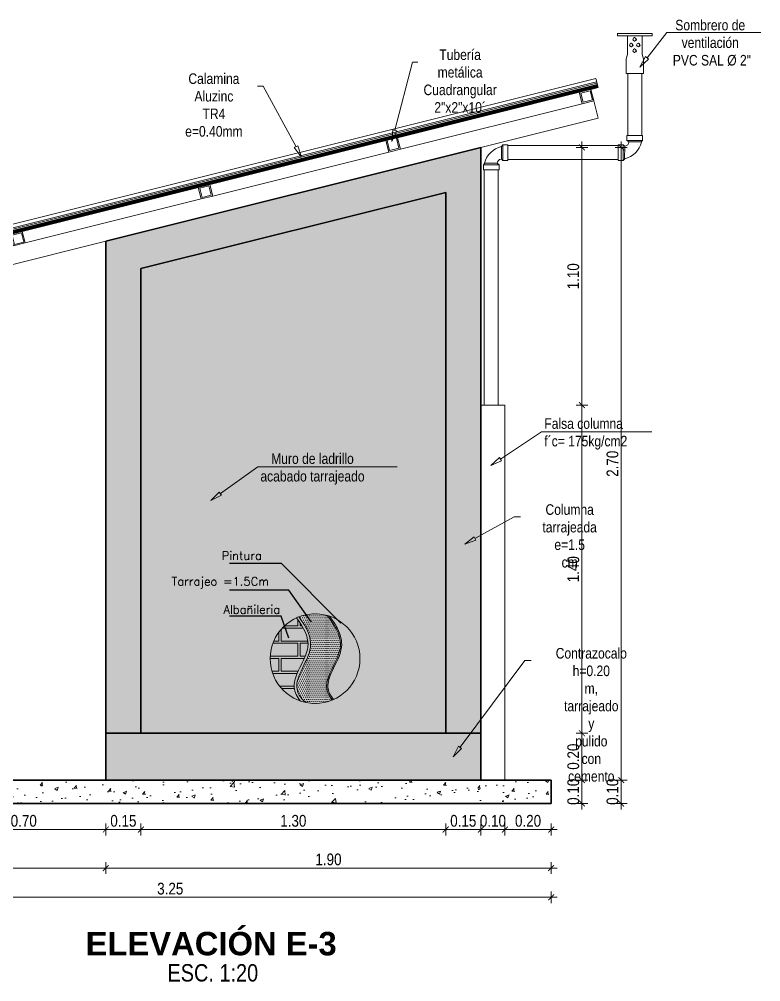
# Model space of a CAD drawing. Header units: metres. Extents: x 115.1 to 149.6, y 26.3 to 56.6.
# Drawn here: x 127.478 to 130.641, y 40.333 to 44.44 of the extents above; entities that cross this region are included whole.
import ezdxf
from ezdxf import colors
from ezdxf.entities.mleader import LeaderData, LeaderLine
from ezdxf.enums import TextEntityAlignment as Align
from ezdxf.math import Vec2, Vec3

# ---------------------------------------------------------------- set-up
doc = ezdxf.new("R2010")
doc.units = ezdxf.units.M
doc.layers.get('0').update_dxf_attribs({"color": 250})
doc.layers.get('Defpoints').update_dxf_attribs({"color": 30, "lineweight": 9})
for name, color, linetype, lineweight in [('-Accesorios PVC', 88, 'Continuous', 20), ('-Acero techos', 252, 'Continuous', 13), ('-Acotado', 251, 'Continuous', 5), ('-Corte', 7, 'Continuous', 35), ('-Ladrillo', 34, 'Continuous', 9), ('-Textos', 7, 'Continuous', 20), ('CALAMINA', 10, 'Continuous', 30), ('FIC-2ES_CONCRETO 210', 251, 'Continuous', 30), ('FIC-2ES_VEREDA', 253, 'Continuous', 5), ('pluma 1', 1, 'Continuous', 9), ('TUBERIA', 104, 'Continuous', 15), ('viga', 133, 'Continuous', 30)]:
    doc.layers.add(name, color=color, linetype=linetype, lineweight=lineweight)
doc.layers.add('A_50_CotasExter', color=253, linetype='Continuous')
doc.layers.add('G-TEXTOS-TITULOS', color=174, linetype='Continuous')
doc.styles.add('-Arial Narrow', font='ARIALN.TTF')
doc.styles.add('25-TITULO', font='arialbd.ttf', dxfattribs={"height": 0.1})
doc.dimstyles.new('Esc 1_20n', dxfattribs={"dimscale": 0.02, "dimtxt": 2, "dimasz": 1, "dimexe": 1, "dimexo": 1, "dimgap": 0.45, "dimtad": 1, "dimtoh": 1, "dimzin": 3, "dimdsep": 46, "dimtxsty": '-Arial Narrow', "dimblk": 'ARCHTICK', "dimcen": 1, "dimdle": 1, "dimclrd": 252, "dimclre": 252, "dimclrt": 252, "dimadec": 0, "dimazin": 0, "dimtfac": 1, "dimtix": 1, "dimtmove": 1, "dimatfit": 2, "dimldrblk": 'ARCHTICK', "dimfxl": 1, "dimfxlon": 1, "dimtolj": 2, "dimlwd": 5, "dimlwe": 5, "dimarcsym": 0})

# ---------------------------------------------------------------- blocks, each defined once
blk = doc.blocks.new('fhgfh')
at = {"layer": 'TUBERIA', "color": 152}
for p, q in [((348.858, 607.6285), (348.858, 607.6629)), ((348.858, 607.6629), (348.9652, 607.6629)), ((348.9652, 607.6629), (348.9652, 607.6285)), ((348.7983, 607.4914), (348.7983, 607.5986)), ((348.7983, 607.5986), (348.8326, 607.5986)), ((348.8424, 607.5888), (348.8326, 607.5986)), ((348.8326, 607.5986), (348.8326, 607.4914)), ((348.8424, 607.5037), (348.8424, 607.5907)), ((348.8424, 607.5907), (348.8424, 607.5037)), ((348.8424, 607.5037), (348.8424, 607.5907)), ((348.8424, 607.5907), (348.8424, 607.5037)), ((348.8424, 607.5037), (348.8424, 607.5907)), ((348.9652, 607.6285), (348.858, 607.6285)), ((348.858, 607.6285), (348.8704, 607.6186)), ((348.9574, 607.6187), (348.8704, 607.6187)), ((348.8704, 607.6187), (348.9574, 607.6187)), ((348.9555, 607.6187), (348.9652, 607.6285)), ((348.9574, 607.6167), (348.9574, 607.6187)), ((348.8326, 607.4914), (348.8425, 607.5037)), ((348.8326, 607.4914), (348.7983, 607.4914))]:
    blk.add_line(p, q, dxfattribs=at)
blk.add_lwpolyline([(348.8704, 607.6187, -0.3937), (348.8445, 607.5907), (348.8424, 607.5907)], format="xyb", dxfattribs=at)
blk.add_arc((348.8062, 607.6556), 0.1561, 283.40141, 345.57173, dxfattribs=at)
blk = doc.blocks.new('Sombrero de Ventilacion')
at = {"layer": '-Accesorios PVC', "ltscale": 0.009}
for points in [[(-0.105, 0.2436), (0.105, 0.2436), (0.105, 0.23), (-0.105, 0.23)], [(0.0529, 0.089), (0.0529, 0), (-0.0529, 0), (-0.0529, 0.089), (-0.0443, 0.1163), (-0.0443, 0.23), (0.0443, 0.23), (0.0443, 0.1163)]]:
    blk.add_lwpolyline(points, close=True, dxfattribs=at)
for centre in [(-0.0216, 0.1732), (0.0014, 0.2076), (0.0216, 0.1732), (0.0014, 0.1387)]:
    blk.add_circle(centre, 0.0109, dxfattribs=at)
for centre in [(-0.0179, 0.1732), (0.0051, 0.2076), (0.0253, 0.1732), (0.0051, 0.1387)]:
    blk.add_arc(centre, 0.0115, 108.86934, 251.13066, dxfattribs=at)
blk = doc.blocks.new('_ArchTick')
at = {"color": 0, "linetype": 'ByBlock', "const_width": 0.15}
blk.add_lwpolyline([(-0.5, -0.5), (0.5, 0.5)], dxfattribs=at)
blk = doc.blocks.new('*D96')
at = {"layer": 'A_50_CotasExter', "color": 252, "lineweight": 5, "transparency": 16777216}
for p, q in [((126.2554, 41.1931), (126.2554, 41.2181)), ((126.2804, 41.1931), (126.2304, 41.1931)), ((126.2554, 41.0931), (126.2554, 41.1931)), ((126.2804, 41.0931), (126.2304, 41.0931)), ((126.2554, 41.0931), (126.2554, 41.0681))]:
    blk.add_line(p, q, dxfattribs=at)
at = {"layer": 'Defpoints', "color": 0, "transparency": 16777216}
for p in [(126.2554, 41.1931), (126.4382, 41.1931), (127.5144, 41.0931)]:
    blk.add_point(p, dxfattribs=at)
at = {"layer": 'A_50_CotasExter', "color": 252, "lineweight": 5, "transparency": 16777216, "xscale": 0.025, "yscale": 0.025, "zscale": 0.025}
for p, rotation in [((126.2554, 41.1931), 270), ((126.2554, 41.0931), 90)]:
    blk.add_blockref('_ArchTick', p, dxfattribs=dict(at, rotation=rotation))
at = {"layer": 'A_50_CotasExter', "color": 252, "transparency": 16777216, "insert": (126.2187, 41.1431), "char_height": 0.05, "attachment_point": 5, "rotation": 90, "style": '-Arial Narrow'}
blk.add_mtext('\\A2;0.10', dxfattribs=at)
blk = doc.blocks.new('*D97')
at = {"layer": 'A_50_CotasExter', "color": 252, "lineweight": 5, "transparency": 16777216}
for p, q in [((126.2554, 41.1681), (126.2554, 43.5181)), ((126.2804, 43.4931), (126.2304, 43.4931)), ((126.2804, 41.1931), (126.2304, 41.1931))]:
    blk.add_line(p, q, dxfattribs=at)
at = {"layer": 'Defpoints', "color": 0, "transparency": 16777216}
for p in [(126.2554, 43.4931), (127.6971, 43.4931), (126.4382, 41.1931)]:
    blk.add_point(p, dxfattribs=at)
at = {"layer": 'A_50_CotasExter', "color": 252, "lineweight": 5, "transparency": 16777216, "xscale": 0.025, "yscale": 0.025, "zscale": 0.025}
for p, rotation in [((126.2554, 43.4931), 90), ((126.2554, 41.1931), 270)]:
    blk.add_blockref('_ArchTick', p, dxfattribs=dict(at, rotation=rotation))
at = {"layer": 'A_50_CotasExter', "color": 252, "transparency": 16777216, "insert": (126.2187, 42.3431), "char_height": 0.05, "attachment_point": 5, "rotation": 90, "style": '-Arial Narrow'}
blk.add_mtext('\\A2;2.30', dxfattribs=at)
blk = doc.blocks.new('_ClosedBlank')
at = {"color": 0, "linetype": 'ByBlock', "lineweight": -2}
for p, q in [((-1, 0.167), (0, 0)), ((-1, 0.167), (-1, -0.167)), ((0, 0), (-1, -0.167))]:
    blk.add_line(p, q, dxfattribs=at)
blk = doc.blocks.new('*D119')
at = {"layer": 'A_50_CotasExter', "color": 252, "lineweight": 5, "transparency": 16777216}
for p, q in [((129.4471, 41.0072), (129.4471, 40.9572)), ((129.5496, 41.0072), (129.5496, 40.9572)), ((129.4471, 40.9822), (129.4221, 40.9822)), ((129.5496, 40.9822), (129.4471, 40.9822)), ((129.5496, 40.9822), (129.5746, 40.9822))]:
    blk.add_line(p, q, dxfattribs=at)
at = {"layer": 'Defpoints', "color": 0, "transparency": 16777216}
for p in [(129.4471, 41.1931), (129.5496, 41.0931), (129.4471, 40.9822)]:
    blk.add_point(p, dxfattribs=at)
at = {"layer": 'A_50_CotasExter', "color": 252, "lineweight": 5, "transparency": 16777216, "xscale": 0.025, "yscale": 0.025, "zscale": 0.025}
blk.add_blockref('_ArchTick', (129.4471, 40.9822), dxfattribs=at)
at = {"layer": 'A_50_CotasExter', "color": 252, "lineweight": 5, "transparency": 16777216, "xscale": 0.025, "yscale": 0.025, "zscale": 0.025, "rotation": 180}
blk.add_blockref('_ArchTick', (129.5496, 40.9822), dxfattribs=at)
at = {"layer": 'A_50_CotasExter', "color": 252, "transparency": 16777216, "insert": (129.4984, 41.019), "char_height": 0.05, "attachment_point": 5, "style": '-Arial Narrow'}
blk.add_mtext('\\A2;0.10', dxfattribs=at)
blk = doc.blocks.new('*D120')
at = {"layer": 'A_50_CotasExter', "color": 252, "lineweight": 5, "transparency": 16777216}
for p, q in [((129.2971, 41.0072), (129.2971, 40.9572)), ((129.4471, 41.0072), (129.4471, 40.9572)), ((129.4721, 40.9822), (129.2721, 40.9822))]:
    blk.add_line(p, q, dxfattribs=at)
at = {"layer": 'Defpoints', "color": 0, "transparency": 16777216}
for p in [(129.2971, 41.3931), (129.4471, 41.1931), (129.2971, 40.9822)]:
    blk.add_point(p, dxfattribs=at)
at = {"layer": 'A_50_CotasExter', "color": 252, "lineweight": 5, "transparency": 16777216, "xscale": 0.025, "yscale": 0.025, "zscale": 0.025, "rotation": 180}
blk.add_blockref('_ArchTick', (129.2971, 40.9822), dxfattribs=at)
at = {"layer": 'A_50_CotasExter', "color": 252, "lineweight": 5, "transparency": 16777216, "xscale": 0.025, "yscale": 0.025, "zscale": 0.025}
blk.add_blockref('_ArchTick', (129.4471, 40.9822), dxfattribs=at)
at = {"layer": 'A_50_CotasExter', "color": 252, "transparency": 16777216, "insert": (129.3721, 41.019), "char_height": 0.05, "attachment_point": 5, "style": '-Arial Narrow'}
blk.add_mtext('\\A2;0.15', dxfattribs=at)
blk = doc.blocks.new('*D121')
at = {"layer": 'A_50_CotasExter', "color": 252, "lineweight": 5, "transparency": 16777216}
for p, q in [((127.9971, 41.0072), (127.9971, 40.9572)), ((129.2971, 41.0072), (129.2971, 40.9572)), ((129.3221, 40.9822), (127.9721, 40.9822))]:
    blk.add_line(p, q, dxfattribs=at)
at = {"layer": 'Defpoints', "color": 0, "transparency": 16777216}
for p in [(127.9971, 41.3931), (129.2971, 41.3931), (127.9971, 40.9822)]:
    blk.add_point(p, dxfattribs=at)
at = {"layer": 'A_50_CotasExter', "color": 252, "lineweight": 5, "transparency": 16777216, "xscale": 0.025, "yscale": 0.025, "zscale": 0.025, "rotation": 180}
blk.add_blockref('_ArchTick', (127.9971, 40.9822), dxfattribs=at)
at = {"layer": 'A_50_CotasExter', "color": 252, "lineweight": 5, "transparency": 16777216, "xscale": 0.025, "yscale": 0.025, "zscale": 0.025}
blk.add_blockref('_ArchTick', (129.2971, 40.9822), dxfattribs=at)
at = {"layer": 'A_50_CotasExter', "color": 252, "transparency": 16777216, "insert": (128.6471, 41.019), "char_height": 0.05, "attachment_point": 5, "style": '-Arial Narrow'}
blk.add_mtext('\\A2;1.30', dxfattribs=at)
blk = doc.blocks.new('*D122')
at = {"layer": 'A_50_CotasExter', "color": 252, "lineweight": 5, "transparency": 16777216}
for p, q in [((127.8471, 41.0072), (127.8471, 40.9572)), ((127.9971, 41.0072), (127.9971, 40.9572)), ((128.0221, 40.9822), (127.8221, 40.9822))]:
    blk.add_line(p, q, dxfattribs=at)
at = {"layer": 'Defpoints', "color": 0, "transparency": 16777216}
for p in [(127.8471, 41.3931), (127.9971, 41.3931), (127.8471, 40.9822)]:
    blk.add_point(p, dxfattribs=at)
at = {"layer": 'A_50_CotasExter', "color": 252, "lineweight": 5, "transparency": 16777216, "xscale": 0.025, "yscale": 0.025, "zscale": 0.025, "rotation": 180}
blk.add_blockref('_ArchTick', (127.8471, 40.9822), dxfattribs=at)
at = {"layer": 'A_50_CotasExter', "color": 252, "lineweight": 5, "transparency": 16777216, "xscale": 0.025, "yscale": 0.025, "zscale": 0.025}
blk.add_blockref('_ArchTick', (127.9971, 40.9822), dxfattribs=at)
at = {"layer": 'A_50_CotasExter', "color": 252, "transparency": 16777216, "insert": (127.9221, 41.019), "char_height": 0.05, "attachment_point": 5, "style": '-Arial Narrow'}
blk.add_mtext('\\A2;0.15', dxfattribs=at)
blk = doc.blocks.new('*D123')
at = {"layer": 'A_50_CotasExter', "color": 252, "lineweight": 5, "transparency": 16777216}
for p, q in [((127.1471, 41.0072), (127.1471, 40.9572)), ((127.8471, 41.0072), (127.8471, 40.9572)), ((127.8721, 40.9822), (127.1221, 40.9822))]:
    blk.add_line(p, q, dxfattribs=at)
at = {"layer": 'Defpoints', "color": 0, "transparency": 16777216}
for p in [(127.1471, 41.5431), (127.8471, 41.3931), (127.1471, 40.9822)]:
    blk.add_point(p, dxfattribs=at)
at = {"layer": 'A_50_CotasExter', "color": 252, "lineweight": 5, "transparency": 16777216, "xscale": 0.025, "yscale": 0.025, "zscale": 0.025, "rotation": 180}
blk.add_blockref('_ArchTick', (127.1471, 40.9822), dxfattribs=at)
at = {"layer": 'A_50_CotasExter', "color": 252, "lineweight": 5, "transparency": 16777216, "xscale": 0.025, "yscale": 0.025, "zscale": 0.025}
blk.add_blockref('_ArchTick', (127.8471, 40.9822), dxfattribs=at)
at = {"layer": 'A_50_CotasExter', "color": 252, "transparency": 16777216, "insert": (127.4971, 41.019), "char_height": 0.05, "attachment_point": 5, "style": '-Arial Narrow'}
blk.add_mtext('\\A2;0.70', dxfattribs=at)
blk = doc.blocks.new('*D125')
at = {"layer": 'A_50_CotasExter', "color": 252, "lineweight": 5, "transparency": 16777216}
for p, q in [((127.8471, 40.8427), (127.8471, 40.7927)), ((129.7471, 40.8427), (129.7471, 40.7927)), ((129.7721, 40.8177), (127.8221, 40.8177))]:
    blk.add_line(p, q, dxfattribs=at)
at = {"layer": 'Defpoints', "color": 0, "transparency": 16777216}
for p in [(127.8471, 41.1931), (129.7471, 41.0931), (127.8471, 40.8177)]:
    blk.add_point(p, dxfattribs=at)
at = {"layer": 'A_50_CotasExter', "color": 252, "lineweight": 5, "transparency": 16777216, "xscale": 0.025, "yscale": 0.025, "zscale": 0.025, "rotation": 180}
blk.add_blockref('_ArchTick', (127.8471, 40.8177), dxfattribs=at)
at = {"layer": 'A_50_CotasExter', "color": 252, "lineweight": 5, "transparency": 16777216, "xscale": 0.025, "yscale": 0.025, "zscale": 0.025}
blk.add_blockref('_ArchTick', (129.7471, 40.8177), dxfattribs=at)
at = {"layer": 'A_50_CotasExter', "color": 252, "transparency": 16777216, "insert": (128.7971, 40.8544), "char_height": 0.05, "attachment_point": 5, "style": '-Arial Narrow'}
blk.add_mtext('\\A2;1.90', dxfattribs=at)
blk = doc.blocks.new('*D126')
at = {"layer": 'A_50_CotasExter', "color": 252, "lineweight": 5, "transparency": 16777216}
for p, q in [((126.4971, 40.8427), (126.4971, 40.7927)), ((127.8471, 40.8427), (127.8471, 40.7927)), ((127.8721, 40.8177), (126.4721, 40.8177))]:
    blk.add_line(p, q, dxfattribs=at)
at = {"layer": 'Defpoints', "color": 0, "transparency": 16777216}
for p in [(126.4971, 41.1931), (127.8471, 41.1931), (126.4971, 40.8177)]:
    blk.add_point(p, dxfattribs=at)
at = {"layer": 'A_50_CotasExter', "color": 252, "lineweight": 5, "transparency": 16777216, "xscale": 0.025, "yscale": 0.025, "zscale": 0.025, "rotation": 180}
blk.add_blockref('_ArchTick', (126.4971, 40.8177), dxfattribs=at)
at = {"layer": 'A_50_CotasExter', "color": 252, "lineweight": 5, "transparency": 16777216, "xscale": 0.025, "yscale": 0.025, "zscale": 0.025}
blk.add_blockref('_ArchTick', (127.8471, 40.8177), dxfattribs=at)
at = {"layer": 'A_50_CotasExter', "color": 252, "transparency": 16777216, "insert": (127.1721, 40.8544), "char_height": 0.05, "attachment_point": 5, "style": '-Arial Narrow'}
blk.add_mtext('\\A2;1.35', dxfattribs=at)
blk = doc.blocks.new('*D127')
at = {"layer": 'A_50_CotasExter', "color": 252, "lineweight": 5, "transparency": 16777216}
for p, q in [((126.4971, 40.7178), (126.4971, 40.6678)), ((129.7471, 40.7178), (129.7471, 40.6678)), ((129.7721, 40.6928), (126.4721, 40.6928))]:
    blk.add_line(p, q, dxfattribs=at)
at = {"layer": 'Defpoints', "color": 0, "transparency": 16777216}
for p in [(126.4971, 41.0931), (129.7471, 41.0931), (126.4971, 40.6928)]:
    blk.add_point(p, dxfattribs=at)
at = {"layer": 'A_50_CotasExter', "color": 252, "lineweight": 5, "transparency": 16777216, "xscale": 0.025, "yscale": 0.025, "zscale": 0.025}
for p, rotation in [((126.4971, 40.6928), 179.9999999999976), ((129.7471, 40.6928), 359.9999999999977)]:
    blk.add_blockref('_ArchTick', p, dxfattribs=dict(at, rotation=rotation))
at = {"layer": 'A_50_CotasExter', "color": 252, "transparency": 16777216, "insert": (128.1221, 40.7296), "char_height": 0.05, "attachment_point": 5, "style": '-Arial Narrow'}
blk.add_mtext('\\A2;3.25', dxfattribs=at)
blk = doc.blocks.new('*D111')
at = {"layer": 'A_50_CotasExter', "color": 252, "lineweight": 5, "transparency": 16777216}
for p, q in [((129.8782, 41.1931), (129.8782, 41.2181)), ((129.8532, 41.1931), (129.9032, 41.1931)), ((129.8782, 41.0931), (129.8782, 41.1931)), ((129.8532, 41.0931), (129.9032, 41.0931)), ((129.8782, 41.0931), (129.8782, 41.0681))]:
    blk.add_line(p, q, dxfattribs=at)
at = {"layer": 'Defpoints', "color": 0, "transparency": 16777216}
for p in [(129.7471, 41.1931), (129.8782, 41.1931), (129.7471, 41.0931)]:
    blk.add_point(p, dxfattribs=at)
at = {"layer": 'A_50_CotasExter', "color": 252, "lineweight": 5, "transparency": 16777216, "xscale": 0.025, "yscale": 0.025, "zscale": 0.025}
for p, rotation in [((129.8782, 41.1931), 270), ((129.8782, 41.0931), 90)]:
    blk.add_blockref('_ArchTick', p, dxfattribs=dict(at, rotation=rotation))
at = {"layer": 'A_50_CotasExter', "color": 252, "transparency": 16777216, "insert": (129.8414, 41.1431), "char_height": 0.05, "attachment_point": 5, "rotation": 90, "style": '-Arial Narrow'}
blk.add_mtext('\\A2;0.10', dxfattribs=at)
blk = doc.blocks.new('*D112')
at = {"layer": 'A_50_CotasExter', "color": 252, "lineweight": 5, "transparency": 16777216}
for p, q in [((129.8782, 41.1681), (129.8782, 41.4181)), ((129.8532, 41.3931), (129.9032, 41.3931)), ((129.8532, 41.1931), (129.9032, 41.1931))]:
    blk.add_line(p, q, dxfattribs=at)
at = {"layer": 'Defpoints', "color": 0, "transparency": 16777216}
for p in [(129.4471, 41.3931), (129.8782, 41.3931), (129.7471, 41.1931)]:
    blk.add_point(p, dxfattribs=at)
at = {"layer": 'A_50_CotasExter', "color": 252, "lineweight": 5, "transparency": 16777216, "xscale": 0.025, "yscale": 0.025, "zscale": 0.025}
for p, rotation in [((129.8782, 41.3931), 90), ((129.8782, 41.1931), 270)]:
    blk.add_blockref('_ArchTick', p, dxfattribs=dict(at, rotation=rotation))
at = {"layer": 'A_50_CotasExter', "color": 252, "transparency": 16777216, "insert": (129.8414, 41.2931), "char_height": 0.05, "attachment_point": 5, "rotation": 90, "style": '-Arial Narrow'}
blk.add_mtext('\\A2;0.20', dxfattribs=at)
blk = doc.blocks.new('*D113')
at = {"layer": 'A_50_CotasExter', "color": 252, "lineweight": 5, "transparency": 16777216}
for p, q in [((129.8782, 41.3681), (129.8782, 42.8181)), ((129.8532, 42.7931), (129.9032, 42.7931)), ((129.8532, 41.3931), (129.9032, 41.3931))]:
    blk.add_line(p, q, dxfattribs=at)
at = {"layer": 'Defpoints', "color": 0, "transparency": 16777216}
for p in [(129.5496, 42.7931), (129.8782, 42.7931), (129.4471, 41.3931)]:
    blk.add_point(p, dxfattribs=at)
at = {"layer": 'A_50_CotasExter', "color": 252, "lineweight": 5, "transparency": 16777216, "xscale": 0.025, "yscale": 0.025, "zscale": 0.025}
for p, rotation in [((129.8782, 42.7931), 90), ((129.8782, 41.3931), 270)]:
    blk.add_blockref('_ArchTick', p, dxfattribs=dict(at, rotation=rotation))
at = {"layer": 'A_50_CotasExter', "color": 252, "transparency": 16777216, "insert": (129.8414, 42.0931), "char_height": 0.05, "attachment_point": 5, "rotation": 90, "style": '-Arial Narrow'}
blk.add_mtext('\\A2;1.40', dxfattribs=at)
blk = doc.blocks.new('*D114')
at = {"layer": 'A_50_CotasExter', "color": 252, "lineweight": 5, "transparency": 16777216}
for p, q in [((129.8782, 42.7681), (129.8782, 43.9181)), ((129.8532, 43.8931), (129.9032, 43.8931)), ((129.8532, 42.7931), (129.9032, 42.7931))]:
    blk.add_line(p, q, dxfattribs=at)
at = {"layer": 'Defpoints', "color": 0, "transparency": 16777216}
for p in [(129.4471, 43.8931), (129.8782, 43.8931), (129.5496, 42.7931)]:
    blk.add_point(p, dxfattribs=at)
at = {"layer": 'A_50_CotasExter', "color": 252, "lineweight": 5, "transparency": 16777216, "xscale": 0.025, "yscale": 0.025, "zscale": 0.025}
for p, rotation in [((129.8782, 43.8931), 90), ((129.8782, 42.7931), 270)]:
    blk.add_blockref('_ArchTick', p, dxfattribs=dict(at, rotation=rotation))
at = {"layer": 'A_50_CotasExter', "color": 252, "transparency": 16777216, "insert": (129.8414, 43.3431), "char_height": 0.05, "attachment_point": 5, "rotation": 90, "style": '-Arial Narrow'}
blk.add_mtext('\\A2;1.10', dxfattribs=at)
blk = doc.blocks.new('*D115')
at = {"layer": 'A_50_CotasExter', "color": 252, "lineweight": 5, "transparency": 16777216}
for p, q in [((130.0455, 41.1931), (130.0455, 41.2181)), ((130.0205, 41.1931), (130.0705, 41.1931)), ((130.0455, 41.0931), (130.0455, 41.1931)), ((130.0205, 41.0931), (130.0705, 41.0931)), ((130.0455, 41.0931), (130.0455, 41.0681))]:
    blk.add_line(p, q, dxfattribs=at)
at = {"layer": 'Defpoints', "color": 0, "transparency": 16777216}
for p in [(129.7471, 41.1931), (130.0455, 41.1931), (129.7471, 41.0931)]:
    blk.add_point(p, dxfattribs=at)
at = {"layer": 'A_50_CotasExter', "color": 252, "lineweight": 5, "transparency": 16777216, "xscale": 0.025, "yscale": 0.025, "zscale": 0.025}
for p, rotation in [((130.0455, 41.1931), 270), ((130.0455, 41.0931), 90)]:
    blk.add_blockref('_ArchTick', p, dxfattribs=dict(at, rotation=rotation))
at = {"layer": 'A_50_CotasExter', "color": 252, "transparency": 16777216, "insert": (130.0088, 41.1431), "char_height": 0.05, "attachment_point": 5, "rotation": 90, "style": '-Arial Narrow'}
blk.add_mtext('\\A2;0.10', dxfattribs=at)
blk = doc.blocks.new('*D116')
at = {"layer": 'A_50_CotasExter', "color": 252, "lineweight": 5, "transparency": 16777216}
for p, q in [((130.0455, 41.1681), (130.0455, 43.9181)), ((130.0205, 43.8931), (130.0705, 43.8931)), ((130.0205, 41.1931), (130.0705, 41.1931))]:
    blk.add_line(p, q, dxfattribs=at)
at = {"layer": 'Defpoints', "color": 0, "transparency": 16777216}
for p in [(129.4471, 43.8931), (130.0455, 43.8931), (129.7471, 41.1931)]:
    blk.add_point(p, dxfattribs=at)
at = {"layer": 'A_50_CotasExter', "color": 252, "lineweight": 5, "transparency": 16777216, "xscale": 0.025, "yscale": 0.025, "zscale": 0.025}
for p, rotation in [((130.0455, 43.8931), 90), ((130.0455, 41.1931), 270)]:
    blk.add_blockref('_ArchTick', p, dxfattribs=dict(at, rotation=rotation))
at = {"layer": 'A_50_CotasExter', "color": 252, "transparency": 16777216, "insert": (130.0088, 42.5431), "char_height": 0.05, "attachment_point": 5, "rotation": 90, "style": '-Arial Narrow'}
blk.add_mtext('\\A2;2.70', dxfattribs=at)
blk = doc.blocks.new('*D118')
at = {"layer": 'A_50_CotasExter', "color": 252, "lineweight": 5, "transparency": 16777216}
for p, q in [((129.5496, 41.0072), (129.5496, 40.9572)), ((129.7471, 41.0072), (129.7471, 40.9572)), ((129.5246, 40.9822), (129.7721, 40.9822))]:
    blk.add_line(p, q, dxfattribs=at)
at = {"layer": 'Defpoints', "color": 0, "transparency": 16777216}
for p in [(129.5496, 41.0931), (129.7471, 41.0931), (129.7471, 40.9822)]:
    blk.add_point(p, dxfattribs=at)
at = {"layer": 'A_50_CotasExter', "color": 252, "lineweight": 5, "transparency": 16777216, "xscale": 0.025, "yscale": 0.025, "zscale": 0.025, "rotation": 180}
blk.add_blockref('_ArchTick', (129.5496, 40.9822), dxfattribs=at)
at = {"layer": 'A_50_CotasExter', "color": 252, "lineweight": 5, "transparency": 16777216, "xscale": 0.025, "yscale": 0.025, "zscale": 0.025}
blk.add_blockref('_ArchTick', (129.7471, 40.9822), dxfattribs=at)
at = {"layer": 'A_50_CotasExter', "color": 252, "transparency": 16777216, "insert": (129.6484, 41.019), "char_height": 0.05, "attachment_point": 5, "style": '-Arial Narrow'}
blk.add_mtext('\\A2;0.20', dxfattribs=at)

msp = doc.modelspace()

# ---------------------------------------------------------------- hatches: boundary and pattern name
at = {"layer": '-Acotado', "true_color": 0x139b48}
h = msp.add_hatch(color=114, dxfattribs=at)
h.dxf.hatch_style = 1
h.paths.add_polyline_path([(129.2971, 43.701), (127.9971, 43.376), (127.9971, 41.3931), (127.8471, 41.3931), (127.8471, 43.4931), (129.4471, 43.8931), (129.4471, 41.3931), (129.2971, 41.3931)])
h.paths.add_polyline_path([(129.4471, 42.6834), (129.4471, 42.7875)], flags=17)
at = {"layer": '-Acotado'}
h = msp.add_hatch(color=14, dxfattribs=at)
h.dxf.hatch_style = 1
h.paths.add_polyline_path([(127.8471, 41.3931), (129.4471, 41.3931), (129.4471, 41.1931), (127.9821, 41.1931), (127.8596, 41.1931), (127.8471, 41.1931)])
at = {"layer": '-Ladrillo', "ltscale": 0.1, "true_color": 0xf3f3e7}
h = msp.add_hatch(color=7, dxfattribs=at)
h.dxf.hatch_style = 1
h.paths.add_polyline_path([(127.9971, 43.376), (129.2971, 43.701), (129.2971, 41.3931), (127.9971, 41.3931)])
at = {"linetype": 'Continuous', "lineweight": 20}
h = msp.add_hatch(dxfattribs=at)
h.set_pattern_fill('DOTS', color=256, scale=0.00547, style=0)
h.set_pattern_definition([(0, (128.660485, 41.52033), (0.00434168, 0.00868336), [0, -0.00868336])])
edge = h.paths.add_edge_path()
edge.add_spline(control_points=[(128.814, 41.5348), (128.8048, 41.5456), (128.7977, 41.5567), (128.7856, 41.5894), (128.789, 41.6125), (128.8123, 41.6765), (128.8398, 41.716), (128.8512, 41.7837), (128.8439, 41.8115), (128.82, 41.8577), (128.8066, 41.8768), (128.7917, 41.8957)], knot_values=[0.087296, 0.087296, 0.087296, 0.087296, 0.168641, 0.168641, 0.314474, 0.314474, 0.538578, 0.538578, 0.699526, 0.699526, 0.816404, 0.816404, 0.816404, 0.816404], degree=3, periodic=0)
edge.add_arc((128.74, 41.7114), 0.1914, 74.3347, 111.2664)
edge.add_spline(control_points=[(128.6706, 41.8898), (128.6828, 41.8736), (128.6939, 41.8571), (128.7157, 41.8147), (128.7233, 41.7879), (128.7158, 41.7248), (128.6949, 41.6915), (128.6686, 41.6333), (128.6605, 41.6091), (128.6632, 41.5666), (128.6773, 41.5452), (128.6984, 41.5245)], knot_values=[0.106294, 0.106294, 0.106294, 0.106294, 0.205254, 0.205254, 0.354749, 0.354749, 0.546179, 0.546179, 0.68882, 0.68882, 0.852406, 0.852406, 0.852406, 0.852406], degree=3, periodic=0)
edge.add_arc((128.74, 41.7114), 0.1914, 257.4353, 292.7117)
h = msp.add_hatch(dxfattribs=at)
h.set_pattern_fill('BRICKS', color=256, scale=0.321755, style=0, pattern_type=2)
h.set_pattern_definition([(0, (128.51481, 41.46466), (0.080439, 0.064351), [0.151225, -0.009653]), (0, (128.51481, 41.51936), (0.080439, 0.064351), [0.151225, -0.009653]), (90, (128.51481, 41.46466), (-0.080439, 0.064351), [0.054698, -0.074004]), (90, (128.50516, 41.46466), (-0.080439, 0.064351), [0.054698, -0.074004])])
edge = h.paths.add_edge_path()
edge.add_spline(control_points=[(128.6776, 41.5304), (128.6623, 41.5483), (128.6376, 41.595), (128.6777, 41.6802), (128.7276, 41.7796), (128.6915, 41.8443), (128.6602, 41.8854)], knot_values=[0.101715, 0.101715, 0.101715, 0.101715, 0.232072, 0.419806, 0.56381, 0.819074, 0.819074, 0.819074, 0.819074], degree=3, periodic=0)
edge.add_arc((128.74, 41.7114), 0.1914, 114.6545, 180)
edge.add_arc((128.74, 41.7114), 0.1914, 180, 250.97)
h = msp.add_hatch(color=131, dxfattribs=at)
h.set_gradient(color1=(251, 237, 198), color2=(254, 249, 236), one_color=1, tint=0.96, name='INVCURVED')
edge = h.paths.add_edge_path()
edge.add_spline(control_points=[(128.8008, 41.8929), (128.814, 41.8757), (128.826, 41.8582), (128.8483, 41.8147), (128.8559, 41.7879), (128.8484, 41.7248), (128.8276, 41.6915), (128.8012, 41.6333), (128.7931, 41.6091), (128.7955, 41.5711), (128.8048, 41.5539), (128.8192, 41.5371)], knot_values=[0.099933, 0.099933, 0.099933, 0.099933, 0.205254, 0.205254, 0.354749, 0.354749, 0.546179, 0.546179, 0.68882, 0.68882, 0.819602, 0.819602, 0.819602, 0.819602], degree=3, periodic=0)
edge.add_arc((128.74, 41.7114), 0.1914, 294.4295, 360)
edge.add_arc((128.74, 41.7114), 0.1914, 0, 71.482)
at = {"lineweight": 5, "true_color": 0x636466}
h = msp.add_hatch(dxfattribs=at)
h.set_pattern_fill('AR-CONC', color=251, scale=0.0008)
h.set_pattern_definition([(50, (-1118.09421, -457.97916), (0.145747735, -0.012751268), [0.01524, -0.16764]), (355, (-1118.0942, -457.97916), (-0.028194737, 0.152845476), [0.012192, -0.134112467]), (100.451445, (-1118.08206, -457.98022), (0.117552998, 0.140094202), [0.012952007, -0.142472196]), (46.1842, (-1118.0942, -457.93852), (0.216863233, -0.033633862), [0.02286, -0.25146]), (96.635558, (-1118.07614, -457.94132), (0.189923307, 0.1979409), [0.01942802, -0.213708487]), (351.184151, (-1118.0942, -457.93852), (0.189923307, 0.1979409), [0.018287974, -0.201167786]), (21, (-1118.07389, -457.94868), (0.121291513, -0.081812159), [0.01524, -0.16764]), (326, (-1118.07389, -457.94868), (0.049441623, 0.147350373), [0.012192, -0.134112]), (71.451445, (-1118.06378, -457.9555), (0.170733135, 0.065538215), [0.012952007, -0.14247195]), (37.5, (-1118.094207, -457.97916), (0.0024708826, 0.067644031), [0, -0.1324864, 0, -0.136144, 0, -0.13462]), (7.5, (-1118.09421, -457.97916), (0.05345573, 0.08014446), [0, -0.0776224, 0, -0.1294384, 0, -0.051308]), (327.5, (-1118.13952, -457.97916), (0.1084724761, -0.0045829952), [0, -0.0508, 0, -0.158496, 0, -0.210312]), (317.5, (-1118.15984, -457.97916), (0.118503345, 0.020341193), [0, -0.06604, 0, -0.1052576, 0, -0.149352])])
h.paths.add_polyline_path([(129.7471, 41.0931), (126.8459, 41.0931), (126.7459, 41.0931), (126.4971, 41.0931), (126.4971, 41.1931), (127.2973, 41.1931), (127.6712, 41.1931), (129.7471, 41.1931)])

# ---------------------------------------------------------------- linework, layer by layer
at = {"layer": '-Acero techos', "color": 146, "ltscale": 0.009, "true_color": 0x105689}
for p, q in [((129.8794, 44.0797), (129.1036, 43.8858)), ((129.9471, 44.0181), (129.9286, 44.092)), ((129.4471, 43.8931), (129.9471, 44.0181)), ((129.042, 43.9227), (129.0913, 43.935)), ((129.0544, 43.8734), (128.3033, 43.6857)), ((128.254, 43.6734), (127.5029, 43.4856)), ((126.6471, 43.1931), (127.8471, 43.4931))]:
    msp.add_line(p, q, dxfattribs=at)
for points in [[(129.9163, 44.1413), (129.867, 44.129), (129.8794, 44.0797), (129.9286, 44.092), (129.9165, 44.1406)], [(129.0915, 43.9343), (129.1036, 43.8858), (129.0544, 43.8734), (129.0422, 43.9221)], [(129.0867, 43.9331), (129.0976, 43.8894), (129.058, 43.8795), (129.047, 43.9233)], [(127.4908, 43.5341), (127.5029, 43.4856), (127.4536, 43.4733), (127.4413, 43.5225), (127.4906, 43.5348)]]:
    msp.add_lwpolyline(points, dxfattribs=at)
for points in [[(129.9127, 44.1352), (129.8731, 44.1253), (129.883, 44.0858), (129.9226, 44.0957)], [(128.291, 43.7349), (128.3033, 43.6857), (128.254, 43.6734), (128.2417, 43.7226)], [(128.2873, 43.7289), (128.2972, 43.6893), (128.2576, 43.6794), (128.2478, 43.719)], [(127.487, 43.5288), (127.4969, 43.4892), (127.4573, 43.4793), (127.4474, 43.5189)]]:
    msp.add_lwpolyline(points, close=True, dxfattribs=at)
at = {"layer": '-Corte', "ltscale": 0.009}
for p, q in [((127.8471, 43.4931), (129.4471, 43.8931)), ((129.4471, 43.8931), (129.4471, 41.1931)), ((129.2971, 43.701), (127.9971, 43.376)), ((129.2971, 43.701), (129.2971, 41.3931)), ((127.8471, 43.4931), (127.8471, 41.1931)), ((127.9971, 43.376), (127.9971, 41.3931)), ((129.4471, 41.3931), (127.8471, 41.3931)), ((127.8471, 41.1931), (126.4971, 41.1931)), ((127.8471, 41.1931), (127.9846, 41.1931)), ((127.9821, 41.1931), (129.7471, 41.1931)), ((129.7471, 41.1931), (129.7471, 41.0931)), ((126.4971, 41.0931), (127.7221, 41.0931)), ((127.7221, 41.0931), (127.8596, 41.0931)), ((127.9846, 41.0931), (127.8596, 41.0931)), ((127.9846, 41.0931), (128.1221, 41.0931)), ((128.1221, 41.0931), (129.7471, 41.0931))]:
    msp.add_line(p, q, dxfattribs=at)
at = {"linetype": 'Continuous', "lineweight": 20}
msp.add_circle((128.74, 41.7114), 0.1914, dxfattribs=at)
for points, knots in [([(128.6602, 41.8854), (128.6915, 41.8443), (128.7276, 41.7796), (128.6777, 41.6802), (128.6376, 41.595), (128.6623, 41.5483), (128.6776, 41.5304)], [0.1017154, 0.1017154, 0.1017154, 0.1017154, 0.3569795, 0.5009836, 0.688717, 0.8190741, 0.8190741, 0.8190741, 0.8190741]), ([(128.6706, 41.8898), (128.6828, 41.8736), (128.6939, 41.8571), (128.7157, 41.8147), (128.7233, 41.7879), (128.7158, 41.7248), (128.6949, 41.6915), (128.6686, 41.6333), (128.6605, 41.6091), (128.6632, 41.5666), (128.6773, 41.5452), (128.6984, 41.5245)], [0.1062939, 0.1062939, 0.1062939, 0.1062939, 0.2052545, 0.2052545, 0.3547488, 0.3547488, 0.5461791, 0.5461791, 0.6888199, 0.6888199, 0.8524061, 0.8524061, 0.8524061, 0.8524061]), ([(128.7917, 41.8957), (128.8066, 41.8768), (128.82, 41.8577), (128.8439, 41.8115), (128.8512, 41.7837), (128.8398, 41.716), (128.8123, 41.6765), (128.789, 41.6125), (128.7856, 41.5894), (128.7977, 41.5567), (128.8048, 41.5456), (128.814, 41.5348)], [0.0872962, 0.0872962, 0.0872962, 0.0872962, 0.204174, 0.204174, 0.365122, 0.365122, 0.5892258, 0.5892258, 0.7350594, 0.7350594, 0.8164037, 0.8164037, 0.8164037, 0.8164037]), ([(128.8008, 41.8929), (128.814, 41.8757), (128.826, 41.8582), (128.8483, 41.8147), (128.8559, 41.7879), (128.8484, 41.7248), (128.8276, 41.6915), (128.8012, 41.6333), (128.7931, 41.6091), (128.7955, 41.5711), (128.8048, 41.5539), (128.8192, 41.5371)], [0.0999333, 0.0999333, 0.0999333, 0.0999333, 0.2052545, 0.2052545, 0.3547488, 0.3547488, 0.5461791, 0.5461791, 0.6888199, 0.6888199, 0.8196017, 0.8196017, 0.8196017, 0.8196017])]:
    msp.add_open_spline(points, degree=3, knots=knots, dxfattribs=at)
at = {"layer": 'CALAMINA', "lineweight": 5}
for p, q in [((129.9374, 44.187), (126.4459, 43.3141)), ((129.9409, 44.1732), (126.4494, 43.3004)), ((126.4508, 43.2946), (129.9423, 44.1675)), ((129.9437, 44.162), (126.4522, 43.2891)), ((129.9442, 44.1598), (126.4527, 43.2869)), ((129.9447, 44.1577), (126.4533, 43.2849)), ((126.4534, 43.2842), (129.9449, 44.1571)), ((129.9455, 44.1547), (126.454, 43.2818)), ((129.946, 44.1528), (126.4545, 43.28)), ((129.9465, 44.1508), (126.455, 43.2779)), ((129.9466, 44.1503), (126.4551, 43.2775)), ((129.9467, 44.1499), (126.4552, 43.277)), ((129.9468, 44.1495), (126.4553, 43.2767)), ((129.9469, 44.1492), (126.4554, 43.2763)), ((129.9469, 44.1489), (129.9163, 44.1413)), ((129.947, 44.1487), (129.9164, 44.141)), ((129.9471, 44.1485), (129.9164, 44.1408)), ((129.9471, 44.1484), (129.9165, 44.1407)), ((129.9471, 44.1483), (129.9165, 44.1406)), ((129.9471, 44.1482), (129.9165, 44.1406))]:
    msp.add_line(p, q, dxfattribs=at)
at = {"layer": 'CALAMINA', "lineweight": 9}
for p, q in [((129.867, 44.129), (129.0913, 43.935)), ((129.8671, 44.1287), (129.0914, 43.9348)), ((129.8672, 44.1285), (129.0914, 43.9346)), ((129.8672, 44.1284), (129.0915, 43.9344)), ((129.8672, 44.1283), (129.0915, 43.9343)), ((129.042, 43.9227), (128.291, 43.7349)), ((129.0421, 43.9225), (128.291, 43.7347)), ((129.0422, 43.9223), (128.2911, 43.7345)), ((129.0422, 43.9221), (128.2911, 43.7344)), ((129.0422, 43.922), (128.2911, 43.7343)), ((129.0422, 43.922), (128.2912, 43.7342)), ((128.2417, 43.7226), (127.4906, 43.5348)), ((128.2418, 43.7224), (127.4907, 43.5346)), ((128.2418, 43.7222), (127.4907, 43.5344)), ((128.2418, 43.722), (127.4908, 43.5343)), ((128.2419, 43.7219), (127.4908, 43.5342))]:
    msp.add_line(p, q, dxfattribs=at)
at = {"layer": 'CALAMINA'}
for p, q in [((129.8672, 44.1282), (129.0915, 43.9343)), ((128.2419, 43.7219), (127.4908, 43.5341))]:
    msp.add_line(p, q, dxfattribs=at)
at = {"layer": 'FIC-2ES_CONCRETO 210', "lineweight": 15}
msp.add_line((129.5496, 42.7931), (129.4471, 42.7931), dxfattribs=at)
msp.add_lwpolyline([(129.5496, 42.7931), (129.5496, 41.1931)], dxfattribs=at)
at = {"layer": 'FIC-2ES_VEREDA'}
for p, q in [((129.9471, 44.1482), (129.9374, 44.187)), ((127.9046, 41.1931), (127.9446, 41.1931))]:
    msp.add_line(p, q, dxfattribs=at)
at = {"layer": 'pluma 1', "color": 152}
for p, q in [((129.5623, 43.901), (130.033, 43.901)), ((129.5622, 43.841), (130.033, 43.841))]:
    msp.add_line(p, q, dxfattribs=at)
for points in [[(130.0739, 44.2087), (130.0741, 43.9441)], [(130.134, 44.2087), (130.134, 43.9441)], [(129.4605, 42.7931), (129.461, 43.7978)], [(129.5205, 42.7931), (129.521, 43.7978)]]:
    msp.add_lwpolyline(points, dxfattribs=at)
at = {"layer": 'viga', "lineweight": 25}
for points in [[(128.8494, 41.8624), (128.5964, 42.1175), (128.3754, 42.1175)], [(128.7253, 41.8674), (128.6284, 42.0038), (128.3754, 42.0038)], [(128.6286, 41.7985), (128.5953, 41.892), (128.3754, 41.892)]]:
    msp.add_lwpolyline(points, dxfattribs=at)

# ---------------------------------------------------------------- block references
at = {"layer": '-Accesorios PVC', "xscale": -0.7004046625545017, "yscale": 0.7004046625545017, "zscale": 0.7004046625545017}
msp.add_blockref('Sombrero de Ventilacion', (130.1039, 44.2087), dxfattribs=at)
at = {"layer": 'pluma 1', "color": 152, "xscale": 0.62400710325193, "yscale": 0.62400710325193, "zscale": 0.62400710325193}
for p, rotation in [((-87.6895, -335.2017), 359.9894380531999), ((347.2847, 422.9436), 179.9894380531999)]:
    msp.add_blockref('fhgfh', p, dxfattribs=dict(at, rotation=rotation))

# ---------------------------------------------------------------- texts
at = {"layer": '-Textos', "style": '-Arial Narrow'}
msp.add_text('ESC. 1:20', height=0.07408, dxfattribs=at).set_placement((128.3036, 40.3706), align=Align.MIDDLE_CENTER)
at = {"layer": 'G-TEXTOS-TITULOS', "color": 219, "true_color": 0x642165, "style": '25-TITULO'}
msp.add_text('ELEVACIÓN E-3', height=0.1, dxfattribs=at).set_placement((128.2965, 40.4953), align=Align.MIDDLE_CENTER)
at = {"layer": 'viga', "lineweight": 25, "char_height": 0.035948, "width": 0.667347, "attachment_point": 1}
for s, insert in [('\\A1;{\\Fromant|c0;Pintura }', (128.3416, 42.1689)), ('\\A1;{\\Fromant|c0;Tarrajeo =1.5Cm}', (128.1276, 42.0591)), ('\\A1;{\\Fromant|c0;Albañileria}', (128.3489, 41.939))]:
    msp.add_mtext(s, dxfattribs=dict(at, insert=insert))

# ---------------------------------------------------------------- dimensions: what is measured, and where the dimension line sits
at = {"layer": 'A_50_CotasExter'}
for base, p1, p2, angle, picture, middle in [((129.8782, 43.8931), (129.5496, 42.7931), (129.4471, 43.8931), 270, '*D114', (129.8414, 43.3431)), ((130.0455, 43.8931), (129.7471, 41.1931), (129.4471, 43.8931), 270, '*D116', (130.0088, 42.5431)), ((126.2554, 43.4931), (126.4382, 41.1931), (127.6971, 43.4931), 270, '*D97', (126.2187, 42.3431)), ((129.8782, 42.7931), (129.4471, 41.3931), (129.5496, 42.7931), 270, '*D113', (129.8414, 42.0931)), ((127.1471, 40.9822), (127.8471, 41.3931), (127.1471, 41.5431), 0, '*D123', (127.4971, 41.019)), ((129.8782, 41.3931), (129.7471, 41.1931), (129.4471, 41.3931), 270, '*D112', (129.8414, 41.2931)), ((127.8471, 40.9822), (127.9971, 41.3931), (127.8471, 41.3931), 0, '*D122', (127.9221, 41.019)), ((127.9971, 40.9822), (129.2971, 41.3931), (127.9971, 41.3931), 0, '*D121', (128.6471, 41.019)), ((129.2971, 40.9822), (129.4471, 41.1931), (129.2971, 41.3931), 0, '*D120', (129.3721, 41.019)), ((126.2554, 41.1931), (127.5144, 41.0931), (126.4382, 41.1931), 270, '*D96', (126.2187, 41.1431)), ((126.4971, 40.8177), (127.8471, 41.1931), (126.4971, 41.1931), 0, '*D126', (127.1721, 40.8544)), ((127.8471, 40.8177), (129.7471, 41.0931), (127.8471, 41.1931), 0, '*D125', (128.7971, 40.8544)), ((129.4471, 40.9822), (129.5496, 41.0931), (129.4471, 41.1931), 0, '*D119', (129.4984, 41.019)), ((129.7471, 40.9822), (129.5496, 41.0931), (129.7471, 41.0931), 0, '*D118', (129.6484, 41.019))]:
    dim = msp.add_linear_dim(base=base, p1=p1, p2=p2, angle=angle, dimstyle='Esc 1_20n', override={"dimscale": 0.025}, dxfattribs=at)
    dim.commit()
    dim.dimension.update_dxf_attribs({"geometry": picture, "text_midpoint": middle})
for p2, distance, picture, middle in [((129.7471, 41.1931), -0.1311, '*D111', (129.8414, 41.1431)), ((129.7471, 41.1931), -0.2984, '*D115', (130.0088, 41.1431)), ((126.4971, 41.0931), 0.4003, '*D127', (128.1221, 40.7296))]:
    dim = msp.add_aligned_dim(p1=(129.7471, 41.0931), p2=p2, distance=distance, dimstyle='Esc 1_20n', override={"dimscale": 0.025}, dxfattribs=at)
    dim.commit()
    dim.dimension.update_dxf_attribs({"geometry": picture, "text_midpoint": middle})

# ---------------------------------------------------------------- leaders
at = {"layer": '-Acotado'}
ml = msp.add_multileader_mtext('Standard', dxfattribs=at)
ml.set_content('Sombrero de\\Pventilación\\P PVC SAL %%C 2"', color=7, style='-Arial Narrow')
ml.set_leader_properties(color=7, linetype='Continuous', lineweight=0)
ml.set_arrow_properties(name='CLOSEDBLANK')
ml.build(insert=Vec2(0, 0))
ml.multileader.update_dxf_attribs({"has_dogleg": 0, "text_left_attachment_type": 6, "text_right_attachment_type": 6, "dogleg_length": 0, "arrow_head_size": 0.05, "scale": 0.025})
ctx = ml.context
ctx.base_point, ctx.scale, ctx.char_height, ctx.arrow_head_size, ctx.landing_gap_size, ctx.plane_origin = Vec3(130.2403, 44.3837), 0.025, 0.045, 0.05, 0.0125, Vec3(130.0091, 44.1614)
ctx.left_attachment, ctx.right_attachment, ctx.text_align_type = 6, 6, 1
notes = []
notes.append((ctx, [(0, (1, 1, 0), (130.2403, 44.3837), (1, 0), 0, [(0, [(130.1255, 44.2361)], 0, [])])]))
ctx.mtext.insert, ctx.mtext.alignment, ctx.mtext.flow_direction = Vec3(130.4255, 44.4377), 2, 5
ml = msp.add_multileader_mtext('Standard', dxfattribs=at)
ml.set_content('Tubería metálica\\P\\pxqc;Cuadrangular\\P2"x2"x10´', color=7, style='-Arial Narrow')
ml.set_leader_properties(color=7, linetype='ByLayer', lineweight=0)
ml.set_arrow_properties(name='CLOSEDBLANK')
ml.build(insert=Vec2(0, 0))
ml.multileader.update_dxf_attribs({"has_dogleg": 0, "text_left_attachment_type": 6, "text_right_attachment_type": 6, "dogleg_length": 0, "arrow_head_size": 0.05, "scale": 0.025})
ctx = ml.context
ctx.base_point, ctx.scale, ctx.char_height, ctx.arrow_head_size, ctx.landing_gap_size, ctx.plane_origin = Vec3(129.1559, 44.2573), 0.025, 0.045, 0.05, 0.0125, Vec3(131.4242, 46.3362)
ctx.left_attachment, ctx.right_attachment, ctx.text_align_type = 6, 6, 1
notes.append((ctx, [(0, (1, 1, 0), (129.1559, 44.2573), (1, 0), 0, [(0, [(129.0674, 43.9179)], 0, [])])]))
ctx.mtext.insert, ctx.mtext.width, ctx.mtext.alignment, ctx.mtext.flow_direction = Vec3(129.3586, 44.3113), 0.380413, 2, 5
ml = msp.add_multileader_mtext('Standard', dxfattribs=at)
ml.set_content('Calamina Aluzinc\\PTR4 e=0.40mm', color=7, style='-Arial Narrow')
ml.set_leader_properties(color=7, linetype='ByLayer', lineweight=0)
ml.set_arrow_properties(name='CLOSEDBLANK')
ml.build(insert=Vec2(0, 0))
ml.multileader.update_dxf_attribs({"has_dogleg": 0, "text_left_attachment_type": 6, "text_right_attachment_type": 6, "dogleg_length": 0, "arrow_head_size": 0.05, "scale": 0.025})
ctx = ml.context
ctx.base_point, ctx.scale, ctx.char_height, ctx.arrow_head_size, ctx.landing_gap_size, ctx.plane_origin = Vec3(128.0981, 44.1551), 0.025, 0.045, 0.05, 0.0125, Vec3(130.9691, 46.1737)
ctx.left_attachment, ctx.right_attachment, ctx.text_align_type = 6, 6, 1
notes.append((ctx, [(1, (1, 1, 0), (128.5184, 44.1551), (-1, 0), 0, [(0, [(128.6824, 43.8521)], 0, [])])]))
ctx.mtext.insert, ctx.mtext.width, ctx.mtext.alignment, ctx.mtext.flow_direction = Vec3(128.3083, 44.2091), 0.447901, 2, 5
ml = msp.add_multileader_mtext('Standard', dxfattribs=at)
ml.set_content('Falsa columna\\Pf´c= 175kg/cm2', color=7, style='-Arial Narrow')
ml.set_leader_properties(color=7, linetype='Continuous', lineweight=0)
ml.set_arrow_properties(name='CLOSEDBLANK')
ml.build(insert=Vec2(0, 0))
ml.multileader.update_dxf_attribs({"has_dogleg": 0, "text_left_attachment_type": 6, "text_right_attachment_type": 6, "dogleg_length": 0, "arrow_head_size": 0.05, "scale": 0.025})
ctx = ml.context
ctx.base_point, ctx.scale, ctx.char_height, ctx.arrow_head_size, ctx.landing_gap_size, ctx.plane_origin = Vec3(129.7054, 42.6791), 0.025, 0.045, 0.05, 0.0125, Vec3(130.0735, 43.5926)
ctx.left_attachment, ctx.right_attachment = 6, 6
notes.append((ctx, [(0, (1, 1, 0), (129.7054, 42.6791), (1, 0), 0, [(0, [(129.489, 42.5351)], 0, [])])]))
ctx.mtext.insert, ctx.mtext.flow_direction = Vec3(129.7179, 42.7373), 5
ml = msp.add_multileader_mtext('Standard', dxfattribs=at)
ml.set_content('Muro de ladrillo\\Pacabado tarrajeado ', color=7, style='-Arial Narrow')
ml.set_leader_properties(color=7, linetype='ByLayer', lineweight=0)
ml.set_arrow_properties(name='CLOSEDBLANK')
ml.build(insert=Vec2(0, 0))
ml.multileader.update_dxf_attribs({"has_dogleg": 0, "text_left_attachment_type": 6, "text_right_attachment_type": 6, "dogleg_length": 0, "arrow_head_size": 0.05, "scale": 0.025})
ctx = ml.context
ctx.base_point, ctx.scale, ctx.char_height, ctx.arrow_head_size, ctx.landing_gap_size, ctx.plane_origin = Vec3(128.496, 42.5293), 0.025, 0.045, 0.05, 0.0125, Vec3(128.8385, 43.9186)
ctx.left_attachment, ctx.right_attachment, ctx.text_align_type = 6, 6, 1
notes.append((ctx, [(0, (1, 1, 0), (128.496, 42.5293), (1, 0), 0, [(1, [(128.2951, 42.3868)], 0, [])])]))
ctx.mtext.insert, ctx.mtext.alignment, ctx.mtext.flow_direction = Vec3(128.7288, 42.5875), 2, 5
ml = msp.add_multileader_mtext('Standard', dxfattribs=at)
ml.set_content('Columna tarrajeada\\Pe=1.5 cm', color=7, style='-Arial Narrow')
ml.set_leader_properties(color=7, linetype='ByLayer', lineweight=0)
ml.set_arrow_properties(name='CLOSEDBLANK')
ml.build(insert=Vec2(0, 0))
ml.multileader.update_dxf_attribs({"has_dogleg": 0, "text_left_attachment_type": 6, "text_right_attachment_type": 6, "dogleg_length": 0, "arrow_head_size": 0.05, "scale": 0.025})
ctx = ml.context
ctx.base_point, ctx.scale, ctx.char_height, ctx.arrow_head_size, ctx.landing_gap_size, ctx.plane_origin = Vec3(129.5894, 42.3162), 0.025, 0.045, 0.05, 0.0125, Vec3(126.9631, 42.9878)
ctx.left_attachment, ctx.right_attachment, ctx.text_align_type = 6, 6, 1
notes.append((ctx, [(0, (1, 1, 0), (129.5894, 42.3162), (1, 0), 0, [(0, [(129.3782, 42.2006)], 0, [])])]))
ctx.mtext.insert, ctx.mtext.width, ctx.mtext.alignment, ctx.mtext.flow_direction = Vec3(129.8259, 42.3702), 0.573237, 2, 5
ml = msp.add_multileader_mtext('Standard', dxfattribs=at)
ml.set_content('Contrazocalo h=0.20 m, \\Ptarrajeado y pulido\\Pcon cemento', color=7, style='-Arial Narrow')
ml.set_leader_properties(color=7, linetype='ByLayer', lineweight=0)
ml.set_arrow_properties(name='CLOSEDBLANK')
ml.build(insert=Vec2(0, 0))
ml.multileader.update_dxf_attribs({"has_dogleg": 0, "text_left_attachment_type": 6, "text_right_attachment_type": 6, "dogleg_length": 0, "arrow_head_size": 0.05, "scale": 0.025})
ctx = ml.context
ctx.base_point, ctx.scale, ctx.char_height, ctx.arrow_head_size, ctx.landing_gap_size, ctx.plane_origin = Vec3(129.6348, 41.7029), 0.025, 0.045, 0.05, 0.0125, Vec3(126.9631, 42.3745)
ctx.left_attachment, ctx.right_attachment, ctx.text_align_type = 6, 6, 1
notes.append((ctx, [(0, (1, 1, 0), (129.6348, 41.7029), (1, 0), 0, [(0, [(129.3285, 41.2931)], 0, [])])]))
ctx.mtext.insert, ctx.mtext.width, ctx.mtext.alignment, ctx.mtext.flow_direction = Vec3(129.9182, 41.7569), 0.573237, 2, 5
for ctx, leaders in notes:
    for number, flags, end, landing, length, lines in leaders:
        leader = LeaderData()
        leader.index, (leader.has_last_leader_line, leader.has_dogleg_vector, leader.attachment_direction) = number, flags
        leader.last_leader_point, leader.dogleg_vector, leader.dogleg_length = Vec3(end), Vec3(landing), length
        for number, points, colour, breaks in lines:
            line = LeaderLine()
            line.index, line.vertices, line.color, line.breaks = number, Vec3.list(points), colors.encode_raw_color(colour), breaks
            leader.lines.append(line)
        ctx.leaders.append(leader)

doc.saveas('drawing.dxf')
